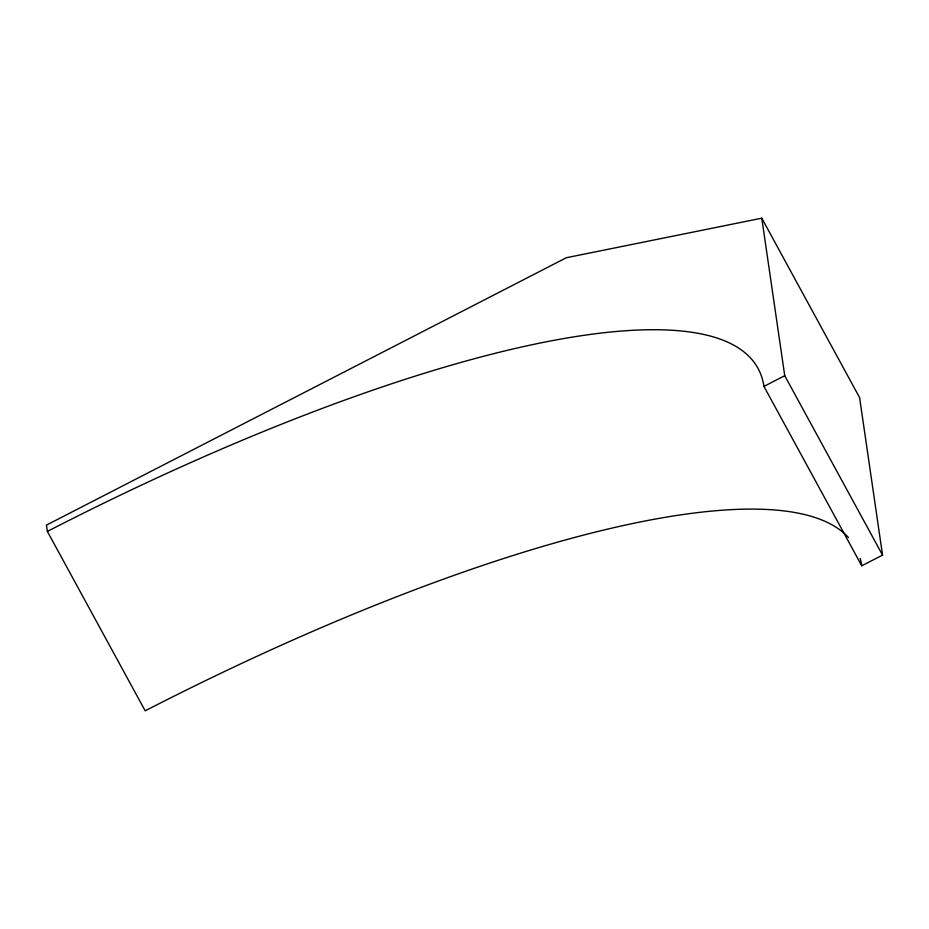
<?xml version="1.0" encoding="UTF-8"?>
<svg xmlns="http://www.w3.org/2000/svg" width="929" height="929" viewBox="0 0 929 929"><rect width="100%" height="100%" fill="white"/><g stroke="black" fill="none" stroke-linecap="round" stroke-linejoin="round"><path stroke-width="1.39" d="M47.367 531.423A774.925 197.947 -28.6 0 1 763.94 386.406L784.738 375.711L761.78 218.187L566.353 257.728L46.45 525.117L47.367 531.423L145.179 710.813A774.925 197.947 -28.6 0 1 848.572 537.624M763.94 386.406L861.752 565.807L882.55 555.112L859.592 397.577L761.78 218.187M784.738 375.711L882.55 555.112M860.196 558.48A774.925 197.947 -28.6 0 1 861.752 565.807"/></g></svg>
